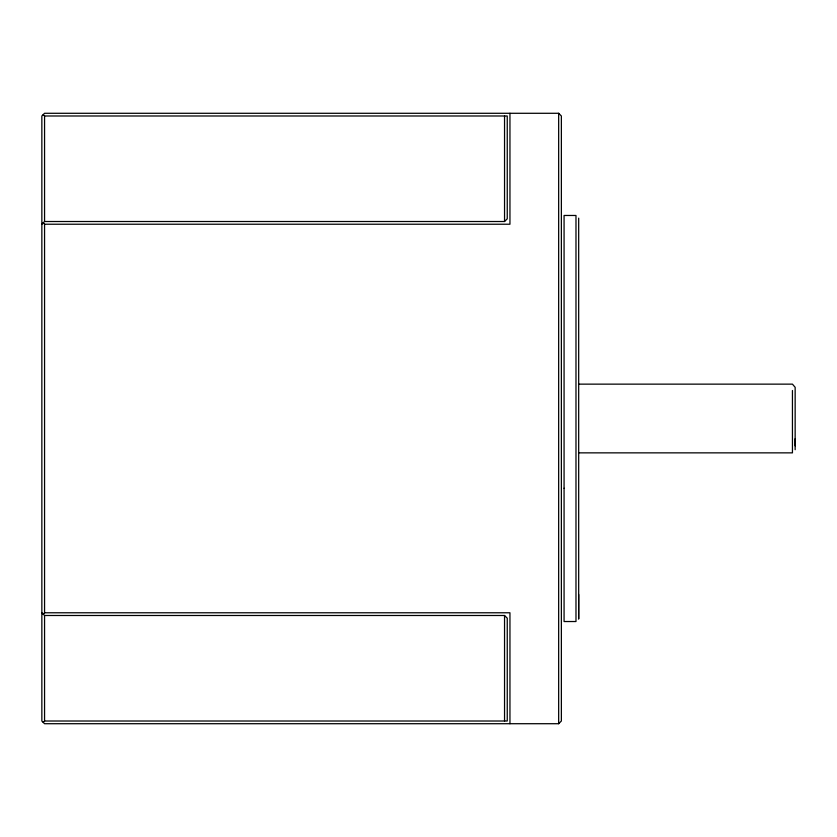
<?xml version="1.0" encoding="UTF-8"?>
<svg xmlns="http://www.w3.org/2000/svg" width="837" height="837" viewBox="0 0 837 837"><rect width="100%" height="100%" fill="white"/><g stroke="black" fill="none" stroke-linecap="round" stroke-linejoin="round"><path stroke-width="1.26" d="M41.85 224.222L44.56 221.512L504.544 221.512L504.544 115.987M558.666 723.712L558.666 113.288L44.56 113.288L41.85 115.987L41.85 721.013L44.56 723.712L558.666 723.712L561.365 721.013L561.365 115.987L558.666 113.288M578.681 594.5L578.681 618.867L578.681 218.133M795.15 445.839L795.15 438.734M43.2 614.128L44.56 612.778L44.56 224.222L43.2 222.872M504.544 221.512L507.253 218.813L507.253 115.987L44.56 115.987L43.2 114.638M43.2 722.362L44.56 721.013L44.56 615.488L41.85 612.778M44.56 224.222L509.953 224.222L509.953 113.288M578.681 384.141L792.44 384.141L795.15 387.301L795.15 449.699M578.681 452.859L792.44 452.859L792.44 390.513M44.56 612.778L509.953 612.778L509.953 723.712M44.56 615.488L504.544 615.488L507.253 618.187L507.253 721.013L44.56 721.013M504.544 615.488L504.544 721.013M44.56 115.987L44.56 221.512M564.075 488.233L564.075 621.535L575.982 621.525L575.982 215.475L564.075 215.465L564.075 488.233"/></g></svg>
